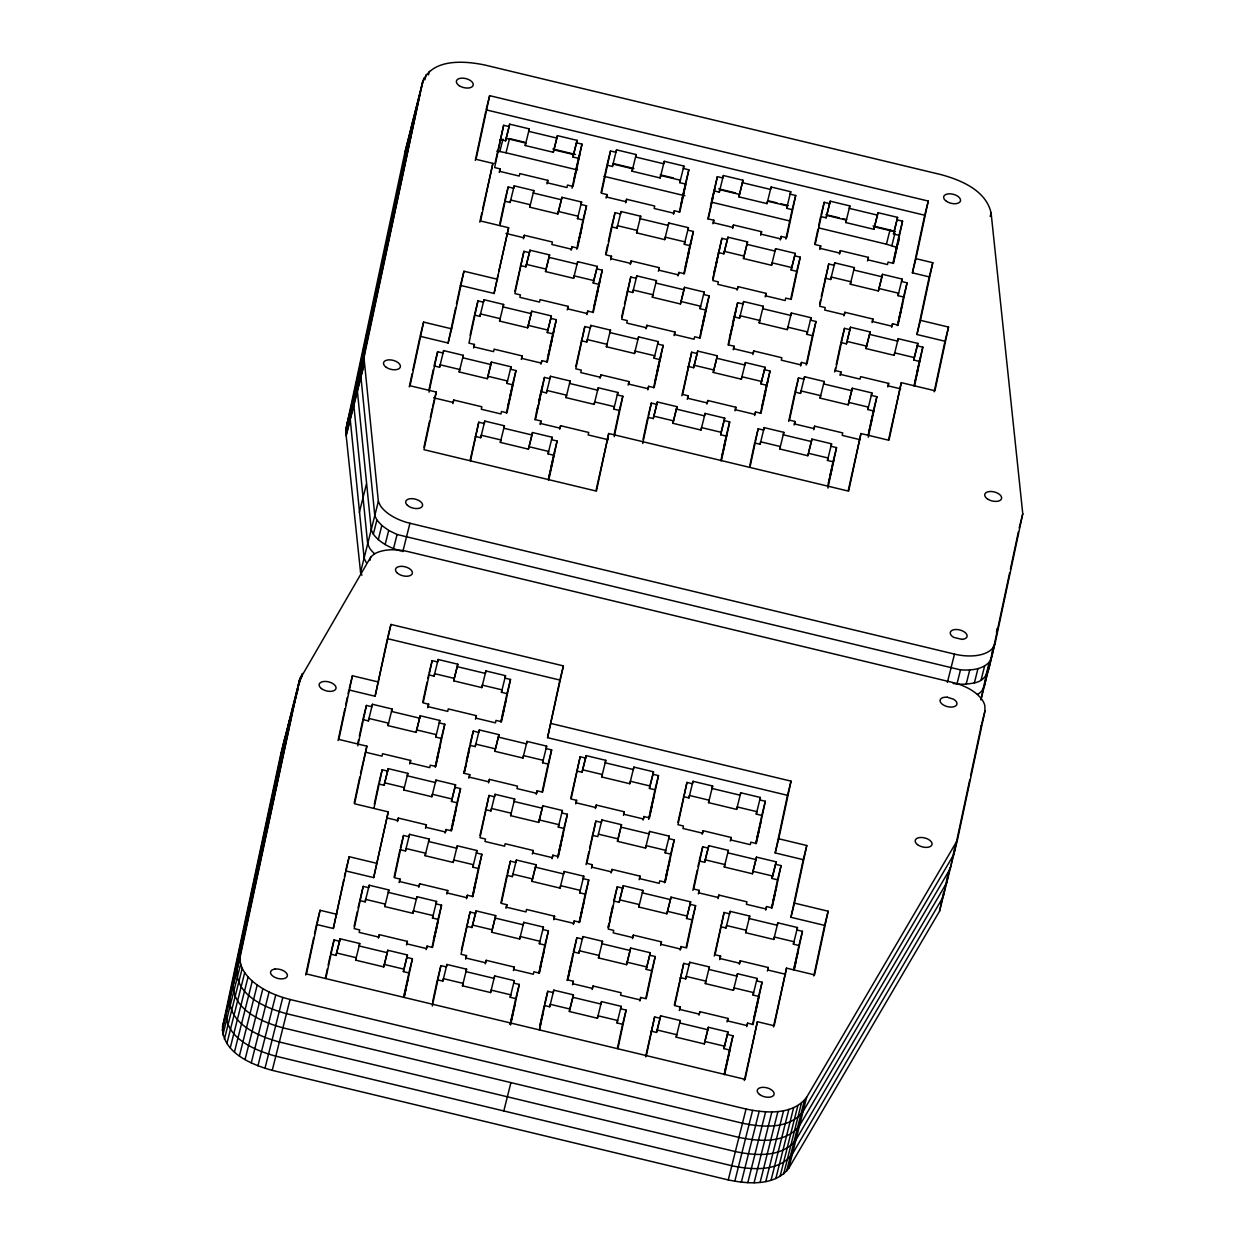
<?xml version="1.0" encoding="UTF-8"?>
<svg xmlns="http://www.w3.org/2000/svg" width="1245" height="1245" viewBox="0 0 1245 1245"><rect width="100%" height="100%" fill="white"/><g stroke="black" fill="none" stroke-linecap="round" stroke-linejoin="round"><path stroke-width="1.5" d="M361.953 575.221L360.552 572.233L346.203 435.843L346.281 427.595L404.827 152.746L422.631 81.874C432.124 58.219 464.603 60.74 485.176 65.098L941.189 174.673C961.249 180.151 986.009 190.501 991.098 212.942L1022.768 513.796L995.144 643.214L980.904 699.892L985.713 677.389M422.631 81.874L363.976 357.626L378.356 501.362L380.456 505.844A37.506 20.091 14.1 0 0 409.932 523.258L954.495 654.107A37.506 20.091 14.1 0 0 992.81 647.991L995.144 643.214M222.59 1026.627L240.394 955.755L299.438 680.097L370.777 556.966L374.48 553.869A37.506 20.091 14.1 0 1 408.158 551.628L952.721 682.478A37.506 20.091 14.1 0 1 984.826 705.51L984.982 710.895L957.358 840.313L939.555 911.169L788.816 1168.199C774.95 1186.267 748.167 1184.057 728.247 1179.918L272.235 1070.358C251.443 1064.677 221.594 1052.243 222.59 1026.627L280.685 754.439L283.331 746.767M222.233 1030.689L240.394 955.755M409.278 386.837L412.079 373.718M412.873 369.983L419.674 338.142M423.627 322.097L420.063 336.274L448.107 343.013L451.67 328.836L423.627 322.097L410.041 385.763L436.264 392.066L423.969 449.678L596.433 491.121L608.727 433.509L848.654 491.153L860.949 433.54L888.992 440.279L901.287 382.651L934.948 390.743L948.534 327.077L920.491 320.339L932.785 262.711L915.962 258.664L928.256 201.052L489.643 95.663L486.079 109.84L924.693 215.229L912.398 272.842L929.221 276.888L916.927 334.5L944.971 341.239L934.186 391.801M338.08 740.495L344.865 708.654M345.659 704.919L347.262 697.418M348.071 693.683L348.865 689.932L375.087 696.235L390.946 624.445L563.409 665.888L547.551 737.678L787.478 795.322L775.184 852.934L803.227 859.672L790.933 917.3L824.579 925.377L813.794 975.94M378.651 682.058L352.428 675.755L338.842 739.437L366.886 746.175L354.576 803.788L388.238 811.88L373.671 877.616L345.628 870.877L349.191 856.7L377.235 863.439M475.294 160.403L485.69 111.708M489.643 95.663L476.057 159.329L492.88 163.375L480.586 220.987L508.629 227.726L494.063 293.478L460.401 285.385L463.965 271.223L497.626 279.3M428.98 389.809L433.291 369.594M429.011 392.159L437.633 351.744L443.142 353.066L443.656 350.608L463.296 355.323L462.767 357.782L490.857 364.536L487.309 378.713L459.203 371.959L459.732 369.5L440.108 364.785L439.578 367.244L434.069 365.921L437.633 351.744M305.71 975.022L313.709 937.563M314.503 933.812L316.495 924.459L333.333 928.49L349.191 856.7M336.881 914.328L320.058 910.282L306.472 973.948L745.086 1079.337L757.38 1021.725L774.203 1025.755L786.513 968.143L814.557 974.882L828.143 911.215L794.481 903.123L806.791 845.511L778.747 838.772L791.042 781.144L551.115 723.501M357.782 743.467L358.56 739.795M359.338 736.122L362.482 721.431M357.813 745.833L366.435 705.417L371.928 706.74L372.457 704.281L392.082 708.996L391.568 711.455L419.658 718.194L416.095 732.371L388.004 725.617L388.533 723.158L368.893 718.443L368.38 720.902L362.871 719.579L366.435 705.417M423.969 447.126L429.525 421.106M430.319 417.386L432.295 408.095M448.107 343.013L455.654 307.702M456.448 303.982L460.401 285.385M451.67 328.836L463.965 271.223M375.087 696.235L387.382 638.623L559.861 680.05L547.551 737.678M354.202 803.087L359.743 777.067M360.536 773.347L366.886 746.175M479.807 222.155L481.784 212.864M482.578 209.144L492.88 163.375M494.996 163.375L503.649 125.309L509.158 126.632L505.594 140.809L500.101 139.487M503.649 125.309L494.638 167.561L500.132 168.884L499.603 171.343L519.243 176.059L519.772 173.6L547.862 180.354L547.333 182.813L566.973 187.528L567.487 185.069L572.996 186.392L582.006 144.14L576.513 142.817L577.042 140.358L557.402 135.643L553.325 152.279L525.219 145.525L525.748 143.066L506.124 138.351L509.672 124.173L529.312 128.889L528.783 131.347L556.873 138.102L553.325 152.279M333.333 928.49L343.636 880.168M344.429 876.449L345.223 872.729M325.412 977.994L327.373 968.797M328.151 965.124L330.112 955.942M325.832 978.508L334.065 939.928L339.574 941.251L336.01 955.429L330.516 954.106L334.065 939.928M505.594 140.809L506.124 138.351M509.158 126.632L509.672 124.173M487.309 378.713L491.386 362.077L511.026 366.793L510.497 369.251L515.99 370.574L506.98 412.826L501.47 411.504L500.957 413.962L481.317 409.247L481.846 406.788L453.756 400.034L453.227 402.493L433.587 397.777M336.01 955.429L340.087 938.792L359.727 943.508L359.198 945.967L387.288 952.721L383.74 966.898L355.634 960.144L356.163 957.685L336.539 952.97M339.574 941.251L340.087 938.792M470.112 335.247L474.423 315.047L479.916 316.37L484.009 299.734L503.634 304.449L503.104 306.908L531.21 313.662L527.647 327.824L499.556 321.085L500.07 318.627L480.446 313.911L479.916 316.37M484.009 299.734L483.48 302.193L477.971 300.87L468.96 343.122L474.454 344.445L473.94 346.904L493.565 351.619L494.094 349.16L522.184 355.914L521.655 358.373L541.295 363.089L541.824 360.63L547.318 361.953L556.328 319.7L550.835 318.378L551.364 315.919L531.724 311.203L527.647 327.824M374.309 804.145L378.62 783.945L384.114 785.268L388.207 768.632L407.831 773.347L407.317 775.806L435.408 782.56L435.937 780.101L455.561 784.817L451.484 801.453L456.977 802.776L451.063 830.493M373.951 808.347L382.184 769.768L387.677 771.091M499.914 223.197L504.225 202.982M499.945 225.563L508.178 186.983L513.687 188.291L514.201 185.847L533.84 190.563L533.311 193.022L561.402 199.76L557.853 213.938L529.747 207.184L530.277 204.725L510.652 200.009L510.123 202.468L504.63 201.145M384.114 785.268L388.207 768.632M354.14 926.249L357.284 911.558M358.062 907.885L363.198 886.362L368.691 887.685L369.22 885.226L388.845 889.942L388.331 892.4L416.421 899.139L416.95 896.68L436.575 901.411L436.046 903.854L441.555 905.177L432.529 947.445L427.035 946.122L426.148 949.655M363.198 886.362L354.171 928.614L359.68 929.937L359.151 932.396L378.776 937.111L379.305 934.653L407.395 941.391L406.882 943.85L426.506 948.581L427.035 946.122M494.063 293.478L498 275.052M498.778 271.379L508.629 227.726M359.634 900.524L365.127 901.847L365.656 899.388L385.296 904.103L384.767 906.562L412.858 913.316L416.95 896.68M373.671 877.616L388.238 811.88M470.112 460.261L478.765 422.211L484.258 423.533L484.787 421.075L504.427 425.79L503.898 428.249L531.988 434.987L528.425 449.165L500.334 442.411L500.863 439.952L481.224 435.236L480.71 437.695L475.201 436.372M490.857 364.536L491.386 362.077M470.532 460.79L478.765 422.211M435.937 780.101L431.844 796.738L403.753 789.984L404.283 787.525L384.643 782.809M416.095 732.371L420.188 715.75L439.812 720.466L439.283 722.925L444.792 724.232L435.766 766.5L430.272 765.177L429.743 767.636L410.119 762.92L410.648 760.462L382.542 753.707L382.028 756.166L365.952 752.307M422.709 702.367L427.019 682.151M427.813 678.478L428.591 674.806L434.1 676.128L438.178 659.492L457.818 664.207L453.725 680.844L481.815 687.598L485.908 670.962L505.532 675.677L505.019 678.136L510.512 679.459L501.486 721.711L495.992 720.388L495.463 722.847L475.839 718.132L476.368 715.673L448.262 708.919L447.749 711.377L428.109 706.662L428.638 704.203L423.144 702.88L432.155 660.628L437.649 661.951L438.178 659.492M455.032 787.276L460.541 788.599L451.515 830.851L446.021 829.528L445.492 831.987L425.868 827.271L426.381 824.812L398.291 818.058L397.762 820.517L387.055 817.949M419.658 718.194L420.188 715.75M557.853 213.938L561.931 197.301L581.571 202.017L581.042 204.476L586.535 205.798L577.524 248.051L572.015 246.743L571.502 249.202L551.862 244.471L552.391 242.012L524.301 235.274L523.771 237.733L505.921 233.438M514.885 291.221L523.927 251.334L529.436 252.657L525.872 266.835L520.363 265.512M523.927 251.334L514.916 293.587L520.41 294.909L519.881 297.368L539.521 302.084L540.05 299.625L568.14 306.379L567.611 308.838L587.251 313.553L587.764 311.094L593.274 312.417L602.284 270.165L596.791 268.842L597.304 266.383L577.68 261.668L573.587 278.304L545.497 271.55L549.59 254.914L529.95 250.198L525.872 266.835M434.1 676.128L434.614 673.669L454.254 678.385L453.725 680.844M394.089 877.211L399.972 849.65L405.481 850.973L409.558 834.337L429.198 839.052L428.669 841.511L456.759 848.265L457.288 845.806L476.913 850.522L476.399 852.981L481.893 854.303L472.867 896.556L467.373 895.233L466.486 898.781M409.558 834.337L409.029 836.796L403.536 835.473L394.525 877.725L400.019 879.048L399.489 881.507L419.129 886.222L419.643 883.763L447.749 890.517L447.22 892.976L466.844 897.692L467.373 895.233M529.436 252.657L529.95 250.198M556.873 138.102L557.402 135.643M405.481 850.973L405.994 848.514L425.634 853.23L425.105 855.688L453.196 862.443L457.288 845.806M506.419 412.92L512.426 384.752L506.933 383.429L507.462 380.97L487.822 376.255M383.74 966.898L387.817 950.262L407.457 954.977L403.364 971.614L408.874 972.936L403.629 997.494M387.288 952.721L387.817 950.262M438.287 754.719L435.174 767.122L441.228 738.409L435.734 737.087L436.248 734.628L416.624 729.912M531.21 313.662L531.724 311.203M431.844 796.738L432.373 794.279L451.997 798.994L451.484 801.453M545.497 271.55L549.59 254.914M561.402 199.76L561.931 197.301M572.062 188.244L578.443 158.317L572.949 156.994L577.042 140.358M412.858 913.316L413.387 910.858L433.011 915.573L432.497 918.032L437.991 919.355L431.984 947.523M403.364 971.614L407.457 954.977M404.174 997.401L412.422 958.759L406.928 957.436M546.757 362.03L552.78 333.862L547.271 332.539L551.364 315.919M576.731 249.218L582.971 219.976L577.478 218.653L578.007 216.194L558.367 211.479M528.425 449.165L532.518 432.529L552.142 437.244L551.628 439.703L557.122 441.026L548.858 479.761M534.914 419.767L537.887 405.839M540.532 393.404L538.992 400.672L542.555 386.495M531.988 434.987L532.518 432.529M614.221 436.668L622.842 396.252L617.349 394.93L617.862 392.471L598.238 387.755L597.709 390.214L569.619 383.46L570.148 381.001L550.508 376.286L549.979 378.745L544.485 377.422L535.474 419.674L540.968 420.997L540.439 423.456L560.079 428.171L560.592 425.712L588.698 432.466L588.169 434.925L607.793 439.641M481.815 687.598L482.344 685.139L501.984 689.854L501.455 692.313L506.948 693.636L500.895 722.022L504.069 709.666M463.747 773.269L468.774 752.213M466.346 761.1L469.349 747.016M485.908 670.962L485.379 673.42L457.288 666.666M479.309 729.943L478.78 732.402L473.287 731.08L464.26 773.347L469.77 774.655L469.24 777.113L488.865 781.829L489.394 779.386L517.484 786.124L516.971 788.583L536.595 793.298L537.124 790.84L542.618 792.162L551.644 749.91L546.135 748.587L546.664 746.128L527.04 741.413L522.947 758.049L494.856 751.295L498.934 734.659L479.309 729.943L475.216 746.58L469.723 745.257M544.485 377.422L540.921 391.599L546.43 392.922L546.944 390.463L566.584 395.179L566.055 397.637L594.145 404.376L598.238 387.755M573.587 278.304L574.116 275.845L593.756 280.561L593.227 283.02L598.721 284.342L592.713 312.511M577.68 261.668L577.151 264.127L549.061 257.373M475.216 746.58L475.746 744.121L495.385 748.836M453.196 862.443L453.725 859.984L473.365 864.699L472.835 867.158L478.329 868.481L472.337 896.571M601.055 192.71L606.548 167.001M610.501 150.987L601.491 193.24L606.984 194.562L606.455 197.021L626.095 201.737L626.608 199.278L654.714 206.032L654.185 208.491L673.81 213.206L674.339 210.747L679.848 212.07L688.858 169.818L683.365 168.495L683.878 166.036L664.254 161.321L660.161 177.957L632.071 171.203L632.6 168.744L612.96 164.029L612.447 166.488L606.938 165.165L610.501 150.987L615.995 152.31L616.524 149.851L636.164 154.567L635.635 157.026L663.725 163.78L664.254 161.321M548.298 479.854L553.558 455.203L548.065 453.88L548.578 451.421L528.954 446.706M432.653 1001.82L437.353 979.784L442.862 981.107L446.939 964.47L466.579 969.186L466.05 971.645L494.14 978.399L494.67 975.94L514.294 980.655L513.78 983.114L519.274 984.437L510.652 1024.853M432.295 1006.022L440.917 965.606L446.426 966.929L446.939 964.47M442.862 981.107L443.376 978.648L463.015 983.363L462.486 985.822L490.592 992.561L494.67 975.94M575.781 366.435L584.823 326.548L590.332 327.855L590.846 325.396L610.486 330.127L609.957 332.586L638.047 339.325L638.576 336.866L658.216 341.581L657.687 344.04L663.18 345.363L654.17 387.615L648.661 386.308L647.774 389.841M584.823 326.548L575.812 368.8L581.306 370.123L580.777 372.582L600.417 377.297L600.946 374.838L629.036 381.577L628.507 384.036L648.147 388.751L648.661 386.308M494.856 751.295L498.934 734.659M479.979 835.333L489.036 795.446L494.53 796.769L495.059 794.31L514.683 799.025L514.154 801.484L542.26 808.238L538.696 822.4L510.606 815.662L511.119 813.203L491.495 808.472L490.966 810.931L485.472 809.623M489.036 795.446L480.01 837.698L485.503 839.021L484.99 841.48L504.614 846.195L505.143 843.736L533.233 850.491L532.704 852.95L552.344 857.665L552.873 855.206L558.367 856.529L567.393 814.277L561.884 812.954L562.413 810.495L542.773 805.78L538.696 822.4M581.275 340.71L586.769 342.033L587.298 339.574L606.922 344.289L606.393 346.748L634.499 353.502L638.576 336.866M605.584 254.385L607.544 245.187M608.338 241.514L611.466 226.823L616.975 228.146L621.053 211.51L640.693 216.225L640.163 218.684L668.254 225.438L668.783 222.98L688.407 227.695L687.894 230.154L693.387 231.477L684.376 273.729L678.867 272.406L677.98 275.954M621.053 211.51L620.524 213.969L615.03 212.646L606.019 254.898L611.513 256.221L610.984 258.68L630.624 263.395L631.137 260.936L659.243 267.691L658.714 270.149L678.354 274.865L678.867 272.406M461.381 950.091L470.05 912.025L475.543 913.348L471.979 927.525L466.486 926.202M470.05 912.025L461.024 954.277L466.517 955.6L466.003 958.059L485.628 962.774L486.157 960.315L514.247 967.069L513.734 969.528L533.358 974.244L533.887 971.785L539.381 973.108L548.407 930.855L542.898 929.533L543.427 927.074L523.787 922.358L519.71 938.995L491.619 932.24L495.697 915.604L476.072 910.889L471.979 927.525M616.975 228.146L617.489 225.687L637.129 230.403L636.6 232.862L664.69 239.616L668.783 222.98M475.543 913.348L476.072 910.889M594.145 404.376L594.674 401.933L614.314 406.648L613.785 409.107L619.279 410.414L614.19 434.303M522.947 758.049L523.476 755.59L543.1 760.306L542.587 762.765L548.08 764.088L542.197 791.649M527.04 741.413L526.51 743.872L498.42 737.118M621.722 316.899L623.683 307.717M624.476 304.045L630.779 277.012L636.273 278.335L636.802 275.876L656.442 280.592L655.913 283.051L684.003 289.789L680.439 303.967L652.349 297.213L652.878 294.754L633.238 290.038L632.725 292.497L627.215 291.174M630.779 277.012L621.753 319.265L627.262 320.587L626.733 323.046L646.373 327.762L646.886 325.303L674.992 332.057L674.463 334.516L694.087 339.231L694.617 336.772L700.11 338.095L709.136 295.828L703.643 294.52L704.156 292.061L684.532 287.33L680.439 303.967M491.619 932.24L495.697 915.604M500.941 902.874L506.824 875.328L512.317 876.636L516.41 860.015L536.035 864.73L531.957 881.367L560.048 888.105L564.141 871.484L583.765 876.2L583.236 878.659L588.745 879.982L579.719 922.234L574.225 920.911L573.338 924.459M516.41 860.015L515.881 862.474L510.388 861.151L501.362 903.403L506.871 904.726L506.341 907.185L525.981 911.9L526.495 909.441L554.585 916.196L554.072 918.654L573.696 923.37L574.225 920.911M660.161 177.957L660.69 175.498L680.33 180.214L679.801 182.673L685.295 183.995L679.288 212.164M512.317 876.636L512.847 874.192L532.486 878.908L531.957 881.367M596.044 490.437L608.727 433.509M490.592 992.561L491.106 990.102L510.746 994.833L510.217 997.292L515.71 998.599L510.185 1024.542M634.499 353.502L635.012 351.043L654.652 355.759L654.123 358.218L659.617 359.54L653.609 387.709M542.26 808.238L542.773 805.78M664.69 239.616L665.219 237.157L684.859 241.872L684.33 244.331L689.823 245.654L683.816 273.822M519.71 938.995L520.239 936.536L539.863 941.251L539.334 943.71L544.843 945.033L538.805 973.341M523.787 922.358L523.274 924.817L495.168 918.063M557.869 856.389L563.829 828.439L558.32 827.116L558.849 824.657L539.225 819.941M643.074 439.314L647.774 417.262L653.267 418.585L657.36 401.964L676.984 406.679L672.907 423.3L700.997 430.054L705.09 413.418L724.714 418.149L720.637 434.77L726.131 436.092L720.871 460.743M642.716 443.516L651.337 403.1L656.831 404.423M570.692 798.496L580.139 756.758L585.632 758.08L582.069 772.258L576.575 770.935M580.139 756.758L571.113 799.01L576.606 800.333L576.093 802.792L595.717 807.507L596.246 805.048L624.336 811.802L623.807 814.261L643.447 818.977L643.976 816.518L649.47 817.84L658.496 775.588L652.987 774.265L653.516 771.807L633.876 767.091L629.799 783.727L601.708 776.973L602.222 774.514L582.598 769.799L586.162 755.622L605.786 760.337L605.257 762.796L633.363 769.55L633.876 767.091M653.267 418.585L657.36 401.964M684.003 289.789L684.532 287.33M582.069 772.258L582.598 769.799M585.632 758.08L586.162 755.622M560.048 888.105L560.577 885.646L580.201 890.362L579.688 892.821L585.181 894.143L579.096 922.638L582.271 910.313M564.141 871.484L563.611 873.943L535.521 867.189M707.783 219.011L712.84 197.784M710.444 206.499L711.222 202.842M780.304 239.958L781.191 236.425L786.684 237.748L795.711 195.481L790.201 194.173L790.731 191.714L771.106 186.999L767.013 203.62L738.923 196.866L743 180.245L723.376 175.529L722.847 177.988L717.353 176.665L711.595 201.13L714.786 188.68M717.353 176.665L708.327 218.918L713.836 220.24L713.307 222.699L732.947 227.415L733.461 224.956L761.567 231.71L761.037 234.169L780.662 238.884L781.191 236.425M539.49 1030.097L547.769 991.285L553.262 992.607L553.792 990.149L573.431 994.864L569.338 1011.485L597.429 1018.239L601.522 1001.602L621.146 1006.333L620.632 1008.777L626.126 1010.1L617.894 1048.679M713.79 190.827L719.299 192.15L719.812 189.691L739.452 194.407L738.923 196.866M672.907 423.3L676.984 406.679M543.256 1012.403L539.692 1026.58L544.205 1005.446L549.714 1006.769L550.228 1004.31L569.868 1009.026L569.338 1011.485M699.565 338.173L705.573 310.005L700.079 308.682L700.608 306.223L680.968 301.508M681.84 395.785L691.675 352.21L697.169 353.533L693.621 367.711L688.111 366.388M691.675 352.21L682.665 394.463L688.158 395.785L687.629 398.244L707.269 402.96L707.783 400.501L735.888 407.255L735.359 409.714L754.999 414.429L755.513 411.971L761.022 413.293L770.033 371.041L764.539 369.718L765.053 367.259L745.428 362.544L741.335 379.18L713.245 372.426L717.338 355.79L697.698 351.074L693.621 367.711M586.053 864.684L588.792 851.829M589.57 848.156L595.873 821.109L601.382 822.431L601.895 819.973L621.535 824.704L617.458 841.324L645.548 848.078L649.625 831.442L669.265 836.158L668.736 838.616L674.23 839.939L665.219 882.191L659.726 880.869L659.196 883.327L639.556 878.612L640.086 876.153L611.995 869.415L611.108 872.947M595.873 821.109L586.862 863.376L592.355 864.699L591.842 867.143L611.466 871.873L611.995 869.415M712.685 278.911L713.432 275.378M718.318 252.502L723.827 253.824L727.376 239.647L721.882 238.324L713.805 273.62L717.369 259.458M697.169 353.533L697.698 351.074M721.882 238.324L712.856 280.576L718.365 281.899L717.836 284.358L737.476 289.073L737.989 286.615L766.095 293.369L765.566 295.828L785.19 300.543L785.719 298.084L791.213 299.407L800.239 257.155L794.746 255.832L795.259 253.373L775.635 248.658L771.542 265.278L743.452 258.54L747.545 241.903L727.905 237.188L723.827 253.824M572.965 953.639L567.222 980.531L570.381 968.252M576.886 937.703L567.876 979.955L573.369 981.278L572.856 983.737L592.48 988.452L593.009 985.993L621.099 992.747L620.57 995.206L640.21 999.922L640.739 997.463L646.233 998.786L655.244 956.533L649.75 955.211L650.279 952.752L630.639 948.036L626.562 964.657L598.471 957.919L598.985 955.46L579.361 950.744L578.832 953.203L573.338 951.88L576.886 937.703L582.395 939.026L582.925 936.567L602.549 941.282L602.02 943.741L630.126 950.495L626.562 964.657M727.376 239.647L727.905 237.188M700.997 430.054L701.526 427.595L721.151 432.311L720.637 434.77M705.09 413.418L704.561 415.877L676.471 409.138M713.245 372.426L717.338 355.79M617.458 841.324L621.535 824.704M629.799 783.727L630.328 781.269L649.952 785.984L649.423 788.443L654.932 789.766L648.956 817.732M743.452 258.54L747.545 241.903M728.06 345.021L732.107 326.065M732.496 324.214L733.678 318.689M737.631 302.675L728.605 344.927L734.114 346.25L733.585 348.709L753.209 353.424L753.739 350.966L781.829 357.72L781.315 360.178L800.94 364.894L801.469 362.435L806.962 363.758L815.989 321.506L810.479 320.183L811.009 317.724L791.384 313.009L787.291 329.645L759.201 322.891L759.73 320.432L740.09 315.716L739.561 318.175L734.068 316.852L737.631 302.675L743.125 303.998L743.654 301.539L763.278 306.254L762.765 308.713L790.855 315.467L791.384 313.009M608.074 927.229L608.805 923.821M609.536 920.366L612.54 906.282M617.24 886.829L613.676 900.991L619.17 902.314L622.733 888.136L617.24 886.829L608.214 929.081L613.723 930.404L613.194 932.863L632.818 937.578L633.347 935.119L661.437 941.858L660.924 944.317L680.548 949.032L681.077 946.573L686.571 947.896L695.597 905.644L690.088 904.321L690.617 901.862L670.977 897.147L666.9 913.783L638.809 907.029L639.323 904.57L619.699 899.855L623.263 885.677L642.887 890.408L642.373 892.867L670.464 899.606L666.9 913.783M767.013 203.62L767.542 201.161L787.167 205.876L786.653 208.335L792.147 209.658L785.875 239.056M771.106 186.999L770.577 189.442L742.487 182.704M619.17 902.314L619.699 899.855M622.733 888.136L623.263 885.677M597.429 1018.239L597.958 1015.78L617.598 1020.495L617.069 1022.954L622.562 1024.277L617.473 1048.165M601.522 1001.602L600.993 1004.061L572.902 997.323M721.431 460.65L729.694 421.915L724.185 420.608M741.335 379.18L741.864 376.721L761.504 381.437L760.975 383.896L766.469 385.219L760.462 413.387M745.428 362.544L744.899 365.003L716.809 358.249M645.548 848.078L646.062 845.62L665.701 850.335L665.172 852.794L670.681 854.117L664.565 882.767M649.625 831.442L649.112 833.901L621.006 827.147M771.542 265.278L772.071 262.82L791.696 267.55L791.182 270.009L796.675 271.317L790.793 298.878M775.635 248.658L775.106 251.117L747.016 244.362M630.126 950.495L630.639 948.036M749.926 464.992L754.626 442.94L760.119 444.263L764.212 427.626L783.836 432.342L783.323 434.801L811.413 441.555L807.849 455.732L779.759 448.978L780.288 446.519L760.648 441.804L760.119 444.263M749.957 467.342L758.189 428.762L763.683 430.085L764.212 427.626M645.813 998.257L651.695 970.695L646.186 969.388L650.279 952.752M677.934 822.322L686.975 782.436L692.485 783.759L692.998 781.3L712.638 786.015L712.109 788.474L740.199 795.228L740.728 792.769L760.368 797.485L759.839 799.944L765.333 801.266L756.322 843.519L750.813 842.196L750.299 844.655L730.659 839.939L731.188 837.48L703.098 830.726L702.211 834.274M686.975 782.436L677.965 824.688L683.458 826.011L682.945 828.47L702.569 833.185L703.098 830.726M787.291 329.645L787.82 327.186L807.445 331.901L806.931 334.36L812.425 335.683L806.153 365.081M683.427 796.598L688.921 797.92L689.45 795.462L709.074 800.193L708.545 802.636L736.651 809.39L740.728 792.769M670.464 899.606L670.977 897.147M814.759 244.067L817.903 229.36M818.681 225.687L820.642 216.505L826.135 217.828L830.228 201.192L849.853 205.907L849.339 208.366L877.429 215.12L873.865 229.298L845.775 222.544L846.304 220.085L826.664 215.369L830.228 201.192M829.699 203.651L824.206 202.328L815.179 244.596L820.688 245.903L820.159 248.362L839.784 253.077L840.313 250.634L868.403 257.373L867.889 259.832L887.514 264.547L888.043 262.088L893.536 263.411L902.563 221.159L897.054 219.836L897.583 217.377L877.958 212.662L873.865 229.298M645.564 1056.849L654.621 1016.947L660.115 1018.27L656.551 1032.447L651.057 1031.125M646.388 1055.527L654.621 1016.947M826.135 217.828L826.664 215.369M656.551 1032.447L660.644 1015.811L680.268 1020.526L679.754 1022.985L707.845 1029.739L704.281 1043.917L676.191 1037.163L676.72 1034.704L657.08 1029.988M660.115 1018.27L660.644 1015.811M788.692 421.448L794.575 393.902M798.527 377.889L794.964 392.066L800.473 393.389L800.986 390.93L820.626 395.645L820.097 398.104L848.187 404.843L851.751 390.681L823.661 383.927L824.19 381.468L804.55 376.753L804.021 379.211L798.527 377.889L789.501 420.141L795.01 421.464L794.481 423.922L814.121 428.638L814.635 426.179L842.74 432.933L842.211 435.392L860.062 439.672M686.151 947.383L692.033 919.822L686.524 918.499L690.617 901.862M692.889 890.362L697.216 870.146M697.994 866.473L698.772 862.801M702.725 846.787L699.161 860.964L704.67 862.287L708.234 848.11L702.725 846.787L693.714 889.039L699.208 890.362L698.678 892.821L718.318 897.536L718.847 895.077L746.938 901.831L746.409 904.29L766.048 909.006L766.562 906.547L772.071 907.87L781.082 865.617L775.588 864.295L776.117 861.836L756.478 857.12L752.4 873.757L724.294 867.002L724.823 864.544L705.199 859.828L708.747 845.651L728.387 850.366L727.858 852.825L755.948 859.579L752.4 873.757M819.677 303.889L820.471 300.216M821.249 296.543L828.734 264.002L834.228 265.325L834.757 262.866L854.381 267.582L853.868 270.041L881.958 276.779L878.394 290.957L850.304 284.202L850.833 281.743L831.193 277.028L830.664 279.487L825.17 278.164M828.734 264.002L819.708 306.254L825.217 307.577L824.688 310.036L844.312 314.752L844.841 312.293L872.932 319.031L872.418 321.49L892.043 326.221L892.572 323.762L898.065 325.069L907.091 282.817L901.582 281.494L902.111 279.051L882.487 274.32L878.394 290.957M674.308 1005.104L683.738 963.381L689.248 964.704L689.761 962.245L709.401 966.96L708.872 969.419L736.962 976.158L737.491 973.699L757.131 978.43L756.602 980.873L762.096 982.196L753.085 1024.464L747.576 1023.141L746.689 1026.674M704.67 862.287L705.199 859.828M683.738 963.381L674.728 1005.633L680.221 1006.956L679.692 1009.415L699.332 1014.13L699.861 1011.671L727.951 1018.426L727.422 1020.869L747.062 1025.6L747.576 1023.141M708.234 848.11L708.747 845.651M680.175 977.543L685.684 978.866L686.213 976.407L705.837 981.122L705.308 983.581L733.414 990.335L737.491 973.699M807.849 455.732L808.379 453.273L828.003 457.989L827.489 460.448L832.983 461.771L827.723 486.421M811.413 441.555L811.942 439.096L831.567 443.811L831.037 446.27L836.547 447.593L827.894 488.087M736.651 809.39L737.164 806.931L756.804 811.647L756.275 814.106L761.784 815.428L755.777 843.519M834.648 371.928L835.426 368.24M836.22 364.567L840.531 344.367M844.483 328.353L840.92 342.531L846.413 343.853L849.977 329.676L844.483 328.353L835.457 370.605L840.966 371.928L840.437 374.387L860.062 379.102L860.591 376.644L888.681 383.398L888.167 385.857L900.649 388.86M714.256 956.067L724.092 912.492L729.586 913.814L730.115 911.356L749.739 916.071L749.21 918.53L777.316 925.284L777.829 922.825L797.469 927.541L796.94 929.999L802.434 931.322L794.185 969.995M724.092 912.492L715.066 954.744L720.559 956.067L720.046 958.525L739.67 963.241L740.199 960.782L768.289 967.536L767.76 969.995L785.611 974.29M846.413 343.853L846.942 341.395L866.567 346.11L866.053 348.569L894.143 355.323L898.221 338.687L917.861 343.402L913.768 360.038L919.277 361.361L914.017 385.997M849.977 329.676L850.506 327.217L870.13 331.933L866.053 348.569M877.429 215.12L877.958 212.662M720.528 926.669L726.022 927.992L726.551 925.533L746.175 930.248L745.662 932.707L773.752 939.461L777.829 922.825M704.281 1043.917L708.374 1027.281L727.998 1031.996L723.921 1048.632L729.414 1049.955L724.154 1074.606M707.845 1029.739L708.374 1027.281M848.187 404.843L852.28 388.222L871.905 392.938L871.391 395.396L876.885 396.719L868.247 437.213M851.751 390.681L852.28 388.222M755.948 859.579L756.478 857.12M881.958 276.779L882.487 274.32M896.727 248.44L893.179 262.617L898.999 235.336L893.505 234.013L897.583 217.377M733.414 990.335L733.928 987.876L753.567 992.592L753.038 995.051L758.532 996.373L752.525 1024.542M723.921 1048.632L727.998 1031.996M848.265 490.452L860.949 433.54M724.714 1074.513L732.978 1035.778L727.469 1034.455M868.061 435.532L873.321 410.881L867.827 409.558L868.341 407.115L848.716 402.384M774.67 895.7L771.558 908.087L777.518 879.795L772.024 878.472L776.117 861.836M900.975 311.437L897.427 325.614L903.528 296.995L898.034 295.672L898.548 293.213L878.923 288.498M894.143 355.323L894.673 352.864L914.297 357.58L913.768 360.038M898.221 338.687L897.707 341.146L869.601 334.391M773.752 939.461L774.281 937.003L793.905 941.718L793.376 944.177L798.885 945.5L793.625 970.088M744.308 1080.504L757.38 1021.725M888.603 439.578L901.287 382.651M773.425 1026.923L786.513 968.143M914.561 385.919L922.841 347.184L917.332 345.861M988.452 667.071L984.468 685.73L982.134 690.524A37.506 20.091 14.1 0 1 977.481 694.383M993.23 647.167C989.791 659.928 991.269 679.894 974.384 682.882C967.396 684.33 960.144 684.781 953.11 683.412M996.436 632.164L997.229 628.414M1009.602 572.98L991.58 657.376L989.261 662.169L985.698 676.346M1010.395 569.23L1018.41 531.708M939.555 911.169L943.554 892.416M948.332 872.527L943.119 897.007L792.38 1154.022C778.514 1172.105 751.731 1169.895 731.811 1165.74L275.799 1056.18C255.007 1050.515 225.158 1038.081 226.154 1012.45L284.249 740.261L286.895 732.589M949.888 867.765L946.667 882.829L795.928 1139.844C782.078 1157.928 755.295 1155.718 735.359 1151.578L279.347 1042.003C258.571 1036.338 228.722 1023.904 229.718 998.288L289.369 720.917M954.65 847.938L950.231 868.652L799.492 1125.682C785.642 1143.75 758.843 1141.54 738.923 1137.401L282.911 1027.825C262.135 1022.161 232.27 1009.726 233.282 984.11L293.26 705.899M969.808 779.463L953.794 854.49L803.056 1111.505C789.19 1129.573 762.407 1127.363 742.487 1123.223L286.474 1013.663C265.683 1007.999 235.834 995.549 236.846 969.933L296.824 691.738M970.602 775.713L981.418 725.072L980.531 728.605M412.826 122.337L404.827 152.746M423.954 78.046L411.955 124.391L353.3 400.159L367.68 543.878L369.781 548.36A37.506 20.091 14.1 0 0 374.698 553.838M424.872 79.82L426.21 74.498M428.482 74.871L429.369 71.323M346.733 424.934L364.536 354.078M346.281 427.595L364.365 354.95M346.094 429.401L363.976 357.626M346.032 430.319L363.836 359.447M346.001 432.139L363.805 360.365M346.017 433.058L363.805 362.202M346.048 433.991L363.851 363.12M346.11 434.925L363.913 364.054M346.203 435.843L364.007 364.987M280.685 754.439L299.734 679.241M282.242 749.257L300.387 677.56M282.942 747.591L293.182 706.849M296.746 692.671L293.633 705.075L294.427 703.425M297.197 690.897L300.745 676.72M283.751 745.942L285.556 737.912M287.346 730.815L291.797 713.105M292.684 709.557L297.991 689.263L297.571 690.072M298.909 684.766L301.555 675.086M301.088 677.809L301.975 674.276M301.103 678.79L302.442 673.467M222.839 1034.922L240.643 964.05L240.036 959.833M224.396 1039.233L242.199 968.361L240.643 964.05M359.323 512.442L366.435 484.087M226.886 1043.559L244.689 972.687L242.199 968.361M230.263 1047.823L248.066 976.967L244.689 972.687M234.465 1051.963L252.268 981.091L248.066 976.967M360.552 572.233L378.356 501.362M239.413 1055.9L257.217 985.028L252.268 981.091M401.263 551.115C390.65 548.251 380.145 543.1 373.344 534.198L376.893 520.021L374.792 515.539L360.412 371.804L420.39 92.208M369.874 560.499L370.777 556.966M245.047 1059.557L262.851 988.701L257.217 985.028M378.262 539.661L381.826 525.483L376.893 520.021M251.257 1062.888L269.06 992.032L262.851 988.701M385.141 544.594L388.705 530.417L381.826 525.483M349.316 688.158L352.428 675.755M257.933 1065.829L275.736 994.973L269.06 992.032M393.513 548.671L397.077 534.494L388.705 530.417M439.578 367.244L443.656 350.608M264.967 1068.334L282.771 997.463L275.736 994.973M432.7 406.243L436.264 392.066M496.755 151.159L499.836 151.532L502.949 139.144M272.235 1070.358L290.038 999.486L282.771 997.463M402.82 551.613L409.932 523.258M499.245 172.432L500.132 168.884M499.836 151.532L505.999 152.777L509.547 138.6L524.612 142.226M387.833 636.849L390.946 624.445M316.946 922.685L320.058 910.282M368.38 720.902L372.457 704.281M459.203 371.959L463.296 355.323M474.859 313.273L477.971 300.87M452.853 403.582L453.756 400.034M505.065 199.371L508.178 186.983M473.567 347.993L474.454 344.445M510.123 202.468L514.201 185.847M525.219 145.525L529.312 128.889M388.004 725.617L392.082 708.996M379.071 782.171L382.184 769.768M499.556 321.085L503.634 304.449M529.747 207.184L533.84 190.563M523.398 238.807L524.301 235.274M480.71 437.695L484.787 421.075M365.127 901.847L369.22 885.226M546.975 183.902L547.862 180.354M355.634 960.144L359.727 943.508M429.043 673.031L432.155 660.628M409.745 763.994L410.648 760.462M403.753 789.984L407.831 773.347M506.933 383.429L511.026 366.793M397.404 821.607L398.291 818.058M427.751 707.751L428.638 704.203M512.426 384.752L515.99 370.574M509.921 396.532L513.485 382.355M507.929 405.87L511.477 391.708M500.334 442.411L504.427 425.79M521.297 359.447L522.184 355.914M384.767 906.562L388.845 889.942M572.949 156.994L576.513 142.817M400.423 847.876L403.536 835.473M378.418 938.185L379.305 934.653M578.443 158.317L582.006 144.14M576.139 169.164L579.703 154.987M573.945 179.436L577.493 165.274M399.131 882.596L400.019 879.048M435.734 737.087L439.812 720.466M454.254 678.385L457.818 664.207M441.228 738.409L444.792 724.232M436.715 759.543L440.279 745.366M547.271 332.539L550.835 318.378M540.921 364.178L541.824 360.63M577.478 218.653L581.571 202.017M425.494 828.361L426.381 824.812M571.128 250.276L572.015 246.743M552.78 333.862L556.328 319.7M550.383 345.114L553.932 330.937M548.267 354.996L551.831 340.819M582.971 219.976L586.535 205.798M578.474 241.11L582.038 226.932M577.524 245.514L581.088 231.337M425.105 855.688L429.198 839.052M536.424 412.717L539.972 398.556M418.756 887.311L419.643 883.763M406.508 944.939L407.395 941.391M546.43 392.922L550.508 376.286M567.253 309.927L568.14 306.379M540.081 424.545L540.968 420.997M451.997 798.994L455.561 784.817M408.874 972.936L412.422 958.759M404.36 994.055L407.924 979.893M612.447 166.488L616.524 149.851M403.94 997.261L405.73 990.164M445.134 833.076L446.021 829.528M606.097 198.111L606.984 194.562M475.465 719.221L476.368 715.673M470.174 743.483L473.287 731.08M463.98 773.129L466.206 764.274M456.977 802.776L460.541 788.599M452.464 823.894L456.028 809.717M451.25 830.244L453.911 819.615M548.065 453.88L552.142 437.244M432.497 918.032L436.575 901.411M593.756 280.561L597.304 266.383M468.867 778.203L469.77 774.655M593.227 283.02L596.791 268.842M566.055 397.637L570.148 381.001M586.877 314.643L587.764 311.094M559.705 429.26L560.592 425.712M553.558 455.203L557.122 441.026M550.99 467.264L554.554 453.087M611.917 225.049L615.03 212.646M549.045 476.337L552.609 462.16M437.991 919.355L441.555 905.177M434.427 936.084L437.975 921.907M433.478 940.489L437.042 926.311M598.721 284.342L602.284 270.165M596.448 295.018L600.012 280.841M594.223 305.461L597.771 291.283M446.846 894.066L447.749 890.517M586.769 342.033L590.846 325.396M632.071 171.203L636.164 154.567M501.455 692.313L505.532 675.677M610.626 259.769L611.513 256.221M625.721 202.826L626.608 199.278M506.948 693.636L510.512 679.459M502.435 714.754L505.999 700.577M437.804 978.01L440.917 965.606M488.507 782.918L489.394 779.386M472.835 867.158L476.913 850.522M606.393 346.748L610.486 330.127M490.966 810.931L495.059 794.31M600.043 378.371L600.946 374.838M636.6 232.862L640.693 216.225M478.329 868.481L481.893 854.303M630.25 264.485L631.137 260.936M473.816 889.599L477.38 875.422M472.478 896.509L475.154 885.88M632.725 292.497L636.802 275.876M465.63 959.148L466.517 955.6M462.486 985.822L466.579 969.186M510.606 815.662L514.683 799.025M613.785 409.107L617.862 392.471M607.435 440.73L608.323 437.182M619.279 410.414L622.842 396.252M628.149 385.125L629.036 381.577M679.801 182.673L683.878 166.036M658.356 271.239L659.243 267.691M507.275 873.554L510.388 861.151M652.349 297.213L656.442 280.592M673.452 214.296L674.339 210.747M485.27 963.863L486.157 960.315M645.999 328.836L646.886 325.303M559.861 680.05L563.409 665.888M685.295 183.995L688.858 169.818M682.151 198.718L685.715 184.54M680.797 205.114L684.345 190.936M505.984 908.274L506.871 904.726M542.587 762.765L546.664 746.128M536.237 794.388L537.124 790.84M548.08 764.088L551.644 749.91M654.123 358.218L658.216 341.581M684.33 244.331L688.407 227.695M532.346 854.023L533.233 850.491M659.617 359.54L663.18 345.363M657.298 370.45L660.862 356.272M655.119 380.674L658.683 366.497M689.823 245.654L693.387 231.477M688.003 254.213L691.566 240.036M685.326 266.772L688.874 252.61M648.225 415.503L651.337 403.1M532.486 878.908L536.035 864.73M513.36 970.618L514.247 967.069M674.09 335.59L674.992 332.057M510.217 997.292L514.294 980.655M558.32 827.116L562.413 810.495M515.71 998.599L519.274 984.437M511.213 1019.733L514.761 1005.555M510.279 1024.37L513.407 1011.967M551.986 858.739L552.873 855.206M719.299 192.15L723.376 175.529M712.949 223.773L713.836 220.24M563.829 828.439L567.393 814.277M559.316 849.572L562.88 835.395M557.573 858.023L560.701 845.62M539.334 943.71L543.427 927.074M700.079 308.682L704.156 292.061M575.719 803.881L576.606 800.333M544.843 945.033L548.407 930.855M715.828 264.205L719.377 250.027M503.805 1110.96L510.917 1082.621M540.33 966.151L543.894 951.989M538.992 973.403L541.217 964.548M705.573 310.005L709.136 295.828M703.036 321.926L706.584 307.748M701.059 331.139L704.623 316.961M553.698 919.728L554.585 916.196M687.271 399.334L688.158 395.785M739.452 194.407L743 180.245M732.574 228.504L733.461 224.956M544.656 1003.688L547.769 991.285M601.708 776.973L605.786 760.337M539.536 1028.603L541.31 1021.522M595.359 808.596L596.246 805.048M549.714 1006.769L553.792 990.149M579.688 892.821L583.765 876.2M601.895 819.973L597.818 836.609L592.324 835.286M706.895 404.049L707.783 400.501M591.468 868.232L592.355 864.699M585.181 894.143L588.745 879.982M737.102 290.163L737.989 286.615M580.668 915.277L584.232 901.1M568.825 972.999L572.389 958.837M732.542 324.291L735.67 311.888M729.554 337.986L733.118 323.809M578.832 953.203L582.925 936.567M739.561 318.175L743.654 301.539M572.482 984.826L573.369 981.278M760.664 235.243L761.567 231.71M733.212 349.798L734.114 346.25M569.868 1009.026L573.431 994.864M623.449 815.35L624.336 811.802M721.151 432.311L724.714 418.149M726.131 436.092L729.694 421.915M723.812 446.939L727.376 432.778M721.618 457.226L725.181 443.049M735.001 410.803L735.888 407.255M598.471 957.919L602.549 941.282M786.653 208.335L790.731 191.714M765.193 296.917L766.095 293.369M759.201 322.891L763.278 306.254M592.122 989.542L593.009 985.993M609.614 920.351L612.727 907.947M608.4 926.949L610.174 919.868M752.851 354.514L753.739 350.966M792.147 209.658L795.711 195.481M649.952 785.984L653.516 771.807M649.423 788.443L652.987 774.265M643.074 820.066L643.976 816.518M654.932 789.766L658.496 775.588M650.419 810.884L653.983 796.707M648.676 819.397L651.789 806.993M761.504 381.437L765.053 367.259M760.975 383.896L764.539 369.718M791.696 267.55L795.259 253.373M754.626 415.519L755.513 411.971M791.182 270.009L794.746 255.832M639.199 879.701L640.086 876.153M766.469 385.219L770.033 371.041M764.368 395.054L767.932 380.877M761.971 406.337L765.519 392.175M796.675 271.317L800.239 257.155M755.077 441.166L758.189 428.762M638.809 907.029L642.887 890.408M632.46 938.652L633.347 935.119M617.069 1022.954L621.146 1006.333M821.093 214.731L824.206 202.328M665.172 852.794L669.265 836.158M622.562 1024.277L626.126 1010.1M819.786 249.451L820.688 245.903M670.681 854.117L674.23 839.939M666.168 875.251L669.732 861.073M665.095 881.227L667.32 872.371M688.921 797.92L692.998 781.3M646.186 969.388L649.75 955.211M806.931 334.36L811.009 317.724M639.837 1001.011L640.739 997.463M779.759 448.978L783.836 432.342M800.582 365.983L801.469 362.435M651.695 970.695L655.244 956.533M812.425 335.683L815.989 321.506M660.55 945.406L661.437 941.858M800.473 393.389L804.55 376.753M794.123 425.012L795.01 421.464M830.664 279.487L834.757 262.866M845.775 222.544L849.853 205.907M839.426 254.167L840.313 250.634M708.545 802.636L712.638 786.015M686.524 918.499L690.088 904.321M680.19 950.122L681.077 946.573M820.097 398.104L824.19 381.468M813.748 429.727L814.635 426.179M850.304 284.202L854.381 267.582M808.814 451.499L811.942 439.096M692.033 919.822L695.597 905.644M698.321 893.91L699.208 890.362M843.954 315.825L844.841 312.293M685.684 978.866L689.761 962.245M847.394 339.62L850.506 327.217M679.334 1010.489L680.221 1006.956M867.516 260.921L868.403 257.373M840.064 375.476L840.966 371.928M676.191 1037.163L680.268 1020.526M730.301 841.013L731.188 837.48M724.294 867.002L728.387 850.366M827.489 460.448L831.567 443.811M717.945 898.625L718.847 895.077M897.085 247.506L886.44 244.191L890.004 230.014L873.056 225.936M832.983 461.771L836.547 447.593M830.322 474.205L833.885 460.028M828.47 482.889L832.033 468.727M705.308 983.581L709.401 966.96M893.505 234.013L897.054 219.836M872.045 322.579L872.932 319.031M866.567 346.11L870.13 331.933M891.84 245.67L894.953 233.282M698.959 1015.204L699.861 1011.671M898.999 235.336L902.563 221.159M894.486 256.454L898.05 242.293M726.022 927.992L730.115 911.356M897.972 243.958L899.31 238.651M719.672 959.615L720.559 956.067M756.275 814.106L760.368 797.485M761.784 815.428L765.333 801.266M757.271 836.562L760.835 822.385M755.855 843.487L758.968 831.084M867.827 409.558L871.905 392.938M898.034 295.672L902.111 279.051M891.685 327.295L892.572 323.762M873.321 410.881L876.885 396.719M870.722 423.067L874.286 408.889M868.808 432.015L872.371 417.838M903.528 296.995L907.091 282.817M899.014 318.129L902.578 303.951M924.693 215.229L928.256 201.052M745.662 932.707L749.739 916.071M912.398 272.842L915.962 258.664M739.312 964.33L740.199 960.782M727.064 1021.958L727.951 1018.426M887.794 386.946L888.681 383.398M787.478 795.322L791.042 781.144M775.184 852.934L778.747 838.772M772.024 878.472L775.588 864.295M729.414 1049.955L732.978 1035.778M724.901 1071.073L729.772 1050.749M765.675 910.095L766.562 906.547M777.518 879.795L781.082 865.617M929.221 276.888L932.785 262.711M773.02 900.913L776.569 886.736M916.927 334.5L920.491 320.339M753.038 995.051L757.131 978.43M914.297 357.58L917.861 343.402M758.532 996.373L762.096 982.196M755.622 1010.022L759.185 995.844M754.034 1017.507L757.582 1003.33M919.277 361.361L922.841 347.184M916.989 372.084L920.537 357.906M914.764 382.48L918.328 368.302M767.402 971.084L768.289 967.536M803.227 859.672L806.791 845.511M790.933 917.3L794.481 903.123M728.247 1179.918L746.051 1109.046C765.971 1113.201 792.754 1115.411 806.62 1097.327L957.358 840.313M793.376 944.177L797.469 927.541M944.971 341.239L948.534 327.077M734.799 1181.272L752.602 1110.415M798.885 945.5L802.434 931.322M794.372 966.618L797.936 952.456M793.937 969.933L795.711 962.836M741.351 1182.205L759.154 1111.349M990.195 216.474L991.098 212.942M747.809 1182.703L765.613 1111.832M754.096 1182.75L771.9 1111.878M824.579 925.377L828.143 911.215M760.119 1182.345L777.923 1111.489M765.799 1181.505L783.603 1110.633M771.06 1180.229L788.863 1109.373M775.837 1178.548L793.641 1107.677M780.039 1176.463L797.843 1105.607M783.65 1174.019L801.438 1103.163M786.575 1171.265L804.379 1100.393M788.816 1168.199L806.62 1097.327M947.367 682.447L954.495 654.107M956.954 684.05L960.502 669.872C970.477 670.464 981.9 669.826 989.261 662.169M966.167 684.205L969.715 670.028M974.384 682.882L977.932 668.721M981.044 680.206L984.608 666.028M1019.204 527.958L1022.768 513.796M981.854 723.298L984.982 710.895M416.842 106.385L356.864 385.981L371.243 529.716L373.344 534.198M409.714 134.74L349.736 414.32L364.116 558.056L366.217 562.538M289.712 720.077L290.863 717.602M284.187 745.132L284.638 744.339M960.502 669.872L397.077 534.494M552.873 149.011L575.47 154.442M613.147 163.5L633.861 168.48M660.223 174.814L673.405 177.973M718.614 188.835L735.562 192.913M769.457 201.052L777.004 202.857M780.771 203.775L788.303 205.581M825.964 214.638L839.146 217.797M842.912 218.7L846.678 219.602M553.838 149.82L573.478 154.536M874.395 226.839L894.019 231.554M505.999 152.777L577.555 169.974M603.934 176.308L684.921 195.776M711.284 202.11L790.388 221.112M818.634 227.897L886.44 244.191M724.341 251.365L743.981 256.081M526.386 264.376L546.026 269.091M528.176 325.365L547.8 330.081M694.134 365.252L713.774 369.967M653.796 416.126L673.436 420.841M598.347 834.15L617.971 838.865M752.914 871.298L772.554 876.013M667.429 911.324L687.053 916.04M472.509 925.066L492.133 929.782M627.075 962.198L646.715 966.929M384.254 964.439L403.894 969.155M704.81 1041.458L724.434 1046.173M290.038 999.486L746.051 1109.046M890.004 230.014L895.404 231.508M274.927 969.061L273.137 969.481A8.653 4.638 14.1 0 0 275.845 977.792A8.653 4.638 14.1 0 0 287.408 975.146A8.653 4.638 14.1 0 0 274.927 969.061M962.058 639.385L953.639 637.362A8.653 4.638 14.1 0 1 952.861 629.986A8.653 4.638 14.1 0 1 965.746 633.082A8.653 4.638 14.1 0 1 962.058 639.385M947.274 697.231L945.157 697.184A8.653 4.638 14.1 0 0 941.453 703.503A8.653 4.638 14.1 0 0 954.339 706.6A8.653 4.638 14.1 0 0 953.561 699.208L947.274 697.231M459.187 85.656L457.74 84.458A8.653 4.638 14.1 0 1 463.56 78.186A8.653 4.638 14.1 0 1 472.929 85.874A8.653 4.638 14.1 0 1 459.187 85.656M321.443 688.578A8.653 4.638 14.1 0 0 335.714 689.17A8.653 4.638 14.1 0 0 325.63 681.435A8.653 4.638 14.1 0 0 321.443 688.578M397.326 573.073A8.653 4.638 14.1 0 0 411.83 574.412A8.653 4.638 14.1 0 0 402.726 566.382A8.653 4.638 14.1 0 0 397.326 573.073M917.472 844.608A8.653 4.638 14.1 0 0 931.742 845.215A8.653 4.638 14.1 0 0 921.642 837.48A8.653 4.638 14.1 0 0 917.472 844.608M759.528 1094.464A8.653 4.638 14.1 0 0 773.799 1095.071A8.653 4.638 14.1 0 0 763.714 1087.336A8.653 4.638 14.1 0 0 759.528 1094.464M386.339 367.384A8.653 4.638 14.1 0 0 400.252 367.228A8.653 4.638 14.1 0 0 389.265 359.852A8.653 4.638 14.1 0 0 386.339 367.384M407.488 505.377A8.653 4.638 14.1 0 0 422.008 506.731A8.653 4.638 14.1 0 0 412.889 498.7A8.653 4.638 14.1 0 0 407.488 505.377M987.565 499.012A8.653 4.638 14.1 0 0 1001.478 498.856A8.653 4.638 14.1 0 0 990.506 491.479A8.653 4.638 14.1 0 0 987.565 499.012M946.48 201.332A8.653 4.638 14.1 0 0 960.393 201.176A8.653 4.638 14.1 0 0 949.421 193.8A8.653 4.638 14.1 0 0 946.48 201.332"/></g></svg>
